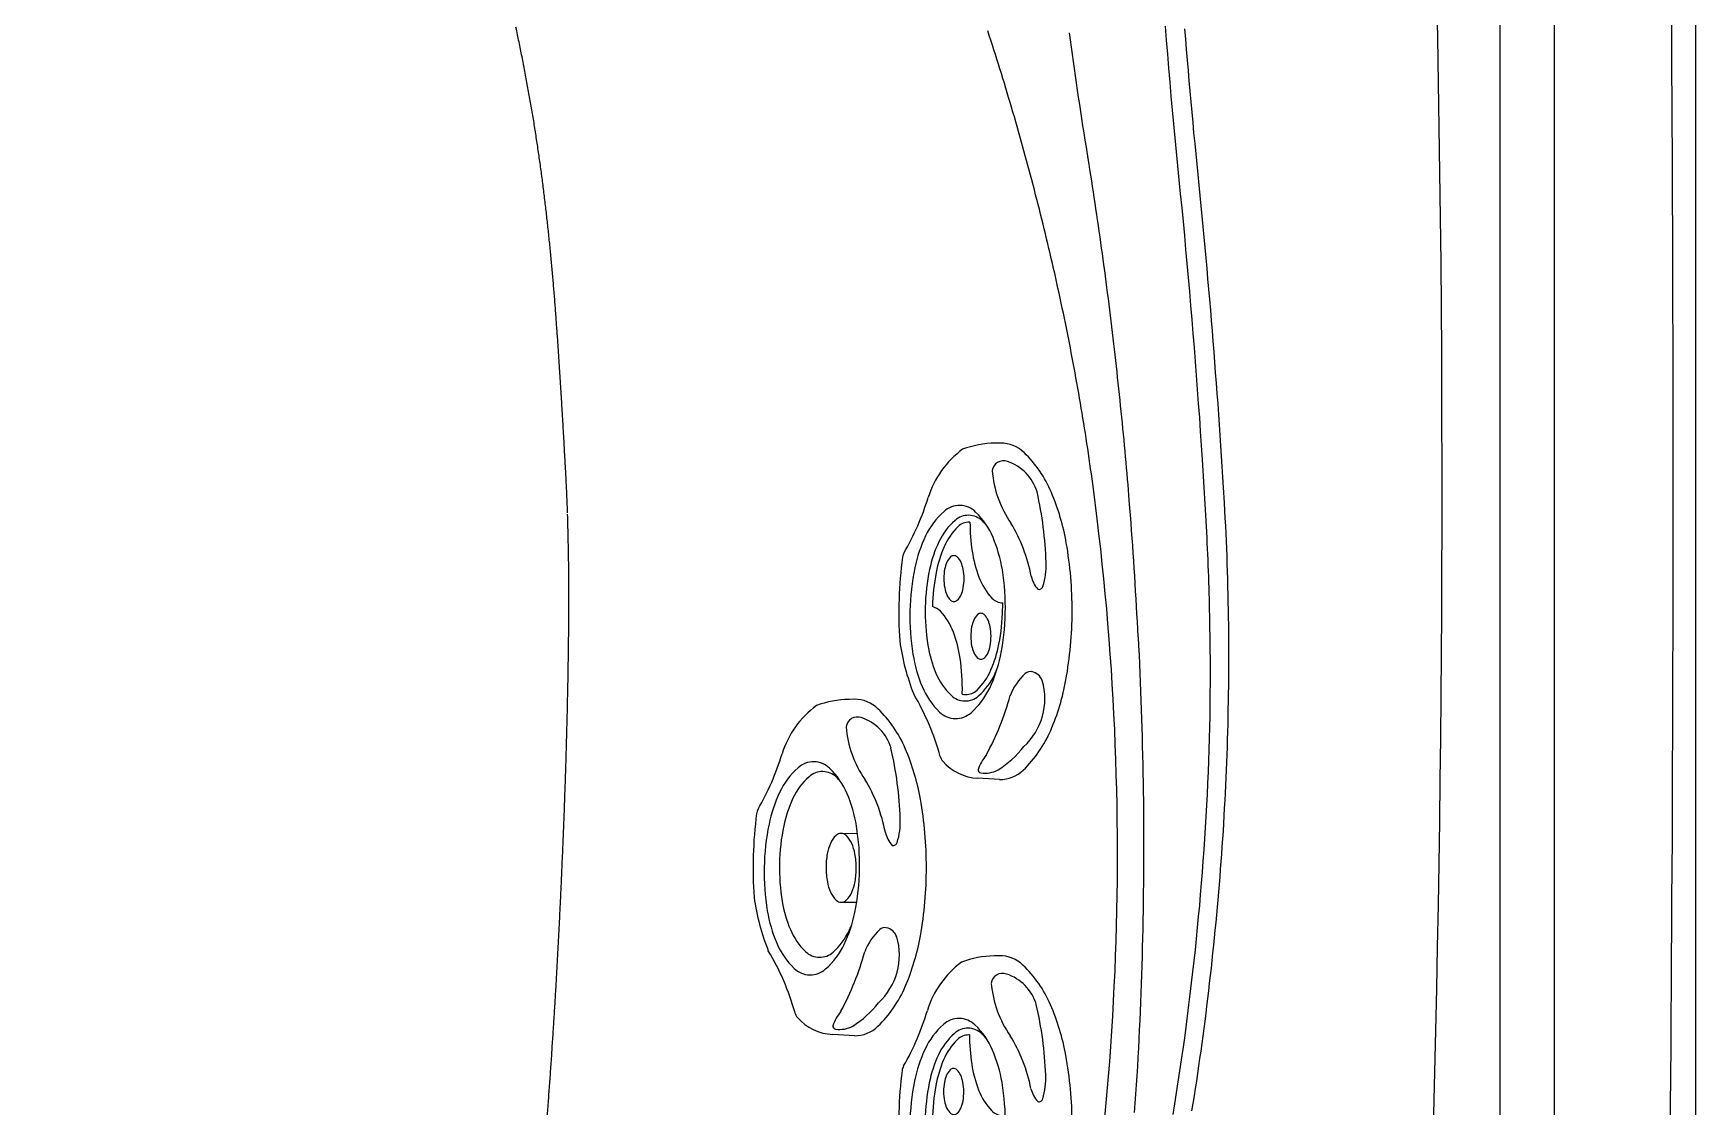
# Model space of a CAD drawing. Extents: x 527 to 614, y 487 to 635.
# Drawn here: x 590.93 to 613.64, y 539.93 to 554.6 of the extents above; entities that cross this region are included whole.
import ezdxf

# ---------------------------------------------------------------- set-up
doc = ezdxf.new("R2010")
doc.units = 0
doc.header["$MEASUREMENT"] = 0
doc.layers.add('1', color=4, linetype='Continuous')
doc.layers.add('SPA', color=2, linetype='Continuous')

# ---------------------------------------------------------------- blocks, each defined once
blk = doc.blocks.new('JET-HSS-Rot')
at = {"layer": '1', "color": 2}
for p, q in [((0.984, 2.3), (1.28, 2.282)), ((0.984, -2.3), (1.056, -2.298))]:
    blk.add_line(p, q, dxfattribs=at)
blk.add_lwpolyline([(0.984, 2.3, 0.194738), (0.662, 2.17, 0.099647), (0.288, 1.626, 0.057272), (0.082, 0.936, 0.043868), (0, 0, 0.043868), (0.082, -0.936, 0.057272), (0.288, -1.626, 0.099647), (0.662, -2.17, 0.194738), (0.984, -2.3, 0.194738)], format="xyb", dxfattribs=at)
blk.add_lwpolyline([(1.536, -1.445, 0.188918), (1.753, -1.364, 0.101146), (2.005, -1.027, 0.059435), (2.15, -0.592, 0.045845), (2.216, -0.001, 0.045845), (2.173, 0.591, 0.059435), (2.045, 1.032, 0.101146), (1.806, 1.379, 0.188918), (1.592, 1.468, 0.188918), (1.376, 1.387, 0.101146), (1.123, 1.05, 0.059435), (0.978, 0.615, 0.045845), (0.913, 0.024, 0.045845), (0.955, -0.568, 0.059435), (1.083, -1.009, 0.101146), (1.322, -1.356, 0.188918)], format="xyb", close=True, dxfattribs=at)
at = {"layer": '1', "color": 3}
for points in [[(1.497, 1.133, 0.05275), (1.452, 1.138, 0.201072), (1.295, 1.077, 0.097869), (1.106, 0.8, 0.054977), (0.998, 0.449, 0.041817), (0.949, -0.03, 0.007193), (0.948, -0.114, 0.054977)], [(1.414, -1.311, 0.188918), (1.603, -1.241, 0.101146), (1.823, -0.947, 0.059435), (1.949, -0.568, 0.045845), (2.007, -0.053, 0.045845), (1.969, 0.464, 0.059435), (1.858, 0.848, 0.101146), (1.65, 1.15, 0.188918), (1.463, 1.227, 0.188918), (1.274, 1.157, 0.101146), (1.055, 0.863, 0.010554), (1.026, 0.798, 0.045845)], [(1.497, 1.133, 0.00103), (1.497, 1.121, 0.041817), (1.528, 0.64, 0.054977), (1.621, 0.285, 0.097869), (1.8, 0.001, 0.146765), (1.909, -0.061, 0.201072)], [(1.399, -1.218, 0.034613), (1.368, -0.82, 0.054977), (1.275, -0.465, 0.097869), (1.096, -0.181, 0.193766), (0.948, -0.114, 0.201072)], [(1.406, -1.218, 0.201072), (1.562, -1.156, 0.097869), (1.752, -0.88, 0.054977), (1.859, -0.529, 0.040785), (1.909, -0.061, 0.041817)], [(1.172, -1.175, 0.021992), (1.228, -1.234, 0.188918), (1.414, -1.311, 0.188918)], [(1.172, -1.175, 0.021992), (1.228, -1.234, 0.188918), (1.414, -1.311, 0.188918)]]:
    blk.add_lwpolyline(points, format="xyb", dxfattribs=at)
for points in [[(1.246, 0.028, 0.191184), (1.292, 0.046, 0.100578), (1.344, 0.121, 0.058587), (1.372, 0.215, 0.045064), (1.383, 0.343, 0.045064), (1.371, 0.471, 0.058587), (1.342, 0.565, 0.100578), (1.289, 0.639, 0.191184), (1.244, 0.657, 0.191184), (1.198, 0.639, 0.100578), (1.146, 0.565, 0.058587), (1.118, 0.47, 0.045064), (1.107, 0.342, 0.045064), (1.119, 0.214, 0.058587), (1.148, 0.12, 0.100578), (1.201, 0.046, 0.191184)], [(1.617, -0.76, 0.191184), (1.662, -0.742, 0.100578), (1.714, -0.668, 0.058587), (1.743, -0.573, 0.045064), (1.754, -0.445, 0.045064), (1.742, -0.317, 0.058587), (1.713, -0.223, 0.100578), (1.66, -0.149, 0.191184), (1.615, -0.131, 0.191184), (1.569, -0.149, 0.100578), (1.517, -0.224, 0.058587), (1.489, -0.318, 0.045064), (1.477, -0.446, 0.045064), (1.49, -0.574, 0.058587), (1.519, -0.668, 0.100578), (1.571, -0.742, 0.191184)]]:
    blk.add_lwpolyline(points, format="xyb", close=True, dxfattribs=at)
at = {"layer": '1'}
blk.add_lwpolyline([(1.399, -1.218, 0.007033), (1.406, -1.218, 0.201072)], format="xyb", dxfattribs=at)
blk.add_lwpolyline([(1.399, -1.218, 0.007033), (1.406, -1.218, 0.201072)], format="xyb", dxfattribs=at)
at = {"layer": '1', "color": 2}
for centre, radius, start, end in [((1.254, 1.613), 0.669, 40.7757, 87.76), ((1.634, 1.941), 0.168, 15.685, 40.7757), ((5.174, 2.935), 3.51, 195.685, 210.8178), ((-0.652, -0.001), 3.033, 7.7761, 22.0333), ((-3.284, 0.004), 5.652, 352.4729, 4.1121), ((5.378, -2.583), 3.559, 149.904, 163.1848), ((2.153, -0.714), 0.168, 329.904, 352.4729), ((0.729, -1.167), 1.301, 306.4998, 342.6906), ((1.026, -0.938), 1.361, 271.2926, 290.5173)]:
    blk.add_arc(centre, radius, start, end, dxfattribs=at)
at = {"layer": '1', "color": 3}
for centre, radius, start, end in [((1.724, 1.025), 1.349, 122.169, 142.4355), ((1.183, 1.847), 0.366, 80.8518, 118.9625), ((0.568, 2.431), 0.76, 322.2664, 339.394), ((1.235, 2.165), 0.0439, 357.8341, 81.7245), ((1.258, 1.195), 0.889, 132.7569, 196.3026), ((4.562, 0.132), 3.857, 151.6164, 164.6623), ((0.095, 1.439), 0.801, 312.5754, 339.0523), ((0.583, 1.008), 0.188, 199.4752, 259.1487), ((0.567, 0.925), 0.103, 259.1487, 312.5754), ((1.287, -0.625), 0.931, 162.2988, 182.6181), ((0.453, -0.355), 0.0541, 73.5871, 165.6626), ((0.16, -0.575), 0.411, 13.2926, 41.4318), ((5.417, -0.499), 5.062, 181.9016, 192.9406), ((2.731, -0.06), 2.211, 190.9737, 211.2098), ((-0.343, -2.033), 1.443, 4.4001, 34.9907), ((1.085, -1.451), 0.629, 196.8623, 251.9047), ((0.943, -1.903), 0.155, 249.9578, 352.6608)]:
    blk.add_arc(centre, radius, start, end, dxfattribs=at)
blk = doc.blocks.new('JET-HSS-Standard')
at = {"layer": '1', "color": 2}
for p, q in [((0.984, 2.3), (1.28, 2.282)), ((1.162, 0.474), (0.952, 0.472)), ((1.166, -0.466), (0.941, -0.471)), ((0.984, -2.3), (1.056, -2.298))]:
    blk.add_line(p, q, dxfattribs=at)
blk.add_lwpolyline([(0.984, 2.3, 0.194738), (0.662, 2.17, 0.099647), (0.288, 1.626, 0.057272), (0.082, 0.936, 0.043868), (0, 0, 0.043868), (0.082, -0.936, 0.057272), (0.288, -1.626, 0.099647), (0.662, -2.17, 0.194738), (0.984, -2.3, 0.194738)], format="xyb", dxfattribs=at)
for points in [[(1.536, -1.445, 0.188918), (1.753, -1.364, 0.101146), (2.005, -1.027, 0.059435), (2.15, -0.592, 0.045845), (2.216, -0.001, 0.045845), (2.173, 0.591, 0.059435), (2.045, 1.032, 0.101146), (1.806, 1.379, 0.188918), (1.592, 1.468, 0.188918), (1.376, 1.387, 0.101146), (1.123, 1.05, 0.059435), (0.978, 0.615, 0.045845), (0.913, 0.024, 0.045845), (0.955, -0.568, 0.059435), (1.083, -1.009, 0.101146), (1.322, -1.356, 0.188918)], [(1.166, -0.466, 0.191184), (1.234, -0.439, 0.100578), (1.312, -0.328, 0.058587), (1.354, -0.186, 0.045064), (1.371, 0.005, 0.045064), (1.353, 0.196, 0.058587), (1.309, 0.337, 0.100578), (1.231, 0.447, 0.191184), (1.162, 0.474, 0.191184), (1.095, 0.447, 0.100578), (1.017, 0.336, 0.058587), (0.974, 0.194, 0.045064), (0.958, 0.003, 0.045064), (0.976, -0.188, 0.058587), (1.019, -0.329, 0.100578), (1.098, -0.44, 0.191184)]]:
    blk.add_lwpolyline(points, format="xyb", close=True, dxfattribs=at)
at = {"layer": '1', "color": 3}
for points in [[(1.414, -1.311, 0.188918), (1.603, -1.241, 0.101146), (1.823, -0.947, 0.059435), (1.949, -0.568, 0.045845), (2.007, -0.053, 0.045845), (1.969, 0.464, 0.059435), (1.858, 0.848, 0.101146), (1.65, 1.15, 0.188918), (1.463, 1.227, 0.188918), (1.274, 1.157, 0.101146), (1.055, 0.863, 0.010554), (1.026, 0.798, 0.045845)], [(1.172, -1.175, 0.021992), (1.228, -1.234, 0.188918), (1.414, -1.311, 0.188918)]]:
    blk.add_lwpolyline(points, format="xyb", dxfattribs=at)
at = {"layer": '1', "color": 2}
for centre, radius, start, end in [((1.254, 1.613), 0.669, 40.7757, 87.76), ((1.634, 1.941), 0.168, 15.685, 40.7757), ((5.174, 2.935), 3.51, 195.685, 210.8178), ((-0.652, -0.001), 3.033, 7.7761, 22.0333), ((-3.284, 0.004), 5.652, 352.4729, 4.1121), ((5.378, -2.583), 3.559, 149.904, 163.1848), ((2.153, -0.714), 0.168, 329.904, 352.4729), ((0.729, -1.167), 1.301, 306.4998, 342.6906), ((1.026, -0.938), 1.361, 271.2926, 290.5173)]:
    blk.add_arc(centre, radius, start, end, dxfattribs=at)
at = {"layer": '1', "color": 3}
for centre, radius, start, end in [((1.724, 1.025), 1.349, 122.169, 142.4355), ((1.183, 1.847), 0.366, 80.8518, 118.9625), ((0.568, 2.431), 0.76, 322.2664, 339.394), ((1.235, 2.165), 0.0439, 357.8341, 81.7245), ((1.258, 1.195), 0.889, 132.7569, 196.3026), ((4.562, 0.132), 3.857, 151.6164, 164.6623), ((0.095, 1.439), 0.801, 312.5754, 339.0523), ((0.583, 1.008), 0.188, 199.4752, 259.1487), ((0.567, 0.925), 0.103, 259.1487, 312.5754), ((1.287, -0.625), 0.931, 162.2988, 182.6181), ((0.453, -0.355), 0.0541, 73.5871, 165.6626), ((0.16, -0.575), 0.411, 13.2926, 41.4318), ((5.417, -0.499), 5.062, 181.9016, 192.9406), ((2.731, -0.06), 2.211, 190.9737, 211.2098), ((-0.343, -2.033), 1.443, 4.4001, 34.9907), ((1.085, -1.451), 0.629, 196.8623, 251.9047), ((0.943, -1.903), 0.155, 249.9578, 352.6608)]:
    blk.add_arc(centre, radius, start, end, dxfattribs=at)
blk = doc.blocks.new('2010VANGUARD')
at = {"layer": '1', "color": 3, "linetype": 'Continuous'}
blk.add_line((84.809, 11.87), (84.809, 74.867), dxfattribs=at)
at = {"layer": '1', "color": 4}
blk.add_lwpolyline([(86.737, 74.737, 0.414214), (74.737, 86.737), (12, 86.737, 0.414214), (0, 74.737), (0, 12, 0.414214), (12, 0), (74.737, 0, 0.414214), (86.737, 12)], format="xyb", close=True, dxfattribs=at)
at = {"layer": '1', "color": 3, "linetype": 'Continuous'}
for points in [[(84.061, 74.869), (84.061, 71.719), (84.061, 68.569), (84.061, 65.419), (84.061, 62.269), (84.061, 59.119), (84.061, 55.969), (84.061, 52.819), (84.061, 49.669), (84.061, 46.519), (84.061, 43.369), (84.061, 40.219), (84.061, 37.069), (84.061, 33.919), (84.061, 30.769), (84.061, 27.619), (84.061, 24.469), (84.061, 21.319), (84.061, 18.169), (84.061, 11.869)], [(86.424, 46.558), (86.423, 46.912), (86.422, 47.266), (86.42, 47.62), (86.419, 47.973), (86.417, 48.327), (86.415, 48.681), (86.413, 49.035), (86.411, 49.389), (86.409, 49.743)], [(79.487, 49.672), (79.503, 49.482), (79.519, 49.291), (79.535, 49.1), (79.551, 48.909), (79.568, 48.719), (79.585, 48.528), (79.603, 48.337), (79.621, 48.146), (79.639, 47.956), (79.658, 47.765), (79.677, 47.574), (79.696, 47.384), (79.715, 47.193), (79.733, 47.002), (79.752, 46.811), (79.769, 46.62), (79.787, 46.429), (79.804, 46.238), (79.821, 46.047), (79.837, 45.856), (79.853, 45.665), (79.869, 45.474), (79.884, 45.282), (79.899, 45.091), (79.914, 44.9), (79.928, 44.708), (79.942, 44.517), (79.956, 44.326), (79.969, 44.134), (79.982, 43.943), (79.995, 43.751), (80.019, 43.368)], [(78.509, 43.348), (78.5, 43.417), (78.49, 43.487), (78.481, 43.556), (78.471, 43.625), (78.461, 43.694), (78.451, 43.764), (78.441, 43.833), (78.431, 43.902), (78.42, 43.971), (78.41, 44.04), (78.399, 44.109), (78.388, 44.178), (78.377, 44.247), (78.366, 44.316), (78.354, 44.385), (78.343, 44.453), (78.331, 44.522), (78.319, 44.591), (78.308, 44.66), (78.296, 44.728), (78.283, 44.797), (78.271, 44.866), (78.259, 44.934), (78.246, 45.003), (78.233, 45.071), (78.22, 45.14), (78.207, 45.208), (78.194, 45.276), (78.181, 45.345), (78.167, 45.413), (78.154, 45.481), (78.14, 45.549), (78.126, 45.617), (78.112, 45.685), (78.098, 45.753), (78.084, 45.821), (78.069, 45.889), (78.055, 45.957), (78.04, 46.025), (78.025, 46.093), (78.011, 46.161), (77.996, 46.228), (77.98, 46.296), (77.965, 46.364), (77.95, 46.431), (77.934, 46.499), (77.918, 46.566), (77.902, 46.633), (77.887, 46.701), (77.87, 46.768), (77.854, 46.835), (77.838, 46.903), (77.821, 46.97), (77.805, 47.037), (77.788, 47.104), (77.771, 47.171), (77.754, 47.238), (77.737, 47.305), (77.72, 47.371), (77.703, 47.438), (77.685, 47.505), (77.668, 47.572), (77.65, 47.638), (77.632, 47.705), (77.614, 47.771), (77.596, 47.838), (77.578, 47.904), (77.56, 47.971), (77.542, 48.037), (77.523, 48.103), (77.504, 48.169), (77.486, 48.235), (77.467, 48.301), (77.448, 48.368), (77.429, 48.433), (77.41, 48.499), (77.39, 48.565), (77.371, 48.631), (77.351, 48.697), (77.332, 48.763), (77.312, 48.828), (77.292, 48.894), (77.272, 48.959), (77.252, 49.025), (77.232, 49.09), (77.211, 49.156), (77.191, 49.221), (77.17, 49.286), (77.15, 49.351), (77.129, 49.416), (77.108, 49.482), (77.087, 49.547), (77.066, 49.612)], [(80.288, 43.368), (80.279, 43.511), (80.27, 43.654), (80.26, 43.797), (80.251, 43.94), (80.241, 44.083), (80.231, 44.225), (80.221, 44.368), (80.211, 44.511), (80.201, 44.654), (80.19, 44.796), (80.179, 44.939), (80.168, 45.082), (80.157, 45.224), (80.146, 45.367), (80.134, 45.509), (80.123, 45.652), (80.111, 45.794), (80.099, 45.937), (80.086, 46.079), (80.074, 46.222), (80.061, 46.364), (80.049, 46.507), (80.036, 46.649), (80.022, 46.792), (80.009, 46.934), (79.995, 47.076), (79.981, 47.219), (79.967, 47.361), (79.953, 47.503), (79.939, 47.646), (79.925, 47.788), (79.911, 47.93), (79.897, 48.072), (79.883, 48.215), (79.87, 48.357), (79.856, 48.499), (79.843, 48.642), (79.831, 48.784), (79.818, 48.926), (79.806, 49.069), (79.794, 49.211), (79.782, 49.353), (79.77, 49.495), (79.758, 49.638)], [(86.424, 40.175), (86.425, 40.387), (86.425, 40.6), (86.426, 40.813), (86.426, 41.026), (86.427, 41.238), (86.427, 41.451), (86.428, 41.664), (86.428, 41.877), (86.428, 42.09), (86.429, 42.302), (86.429, 42.515), (86.429, 42.728), (86.429, 42.941), (86.429, 43.153), (86.429, 43.366), (86.429, 43.579), (86.429, 43.792), (86.429, 44.005), (86.429, 44.217), (86.429, 44.43), (86.428, 44.643), (86.428, 44.856), (86.428, 45.068), (86.427, 45.281), (86.427, 45.494), (86.426, 45.707), (86.426, 45.919), (86.425, 46.132), (86.424, 46.558)], [(78.66, 34.701), (78.68, 34.906), (78.698, 35.112), (78.715, 35.317), (78.731, 35.523), (78.746, 35.729), (78.76, 35.935), (78.772, 36.141), (78.784, 36.347), (78.794, 36.553), (78.804, 36.759), (78.812, 36.966), (78.819, 37.172), (78.825, 37.378), (78.83, 37.585), (78.833, 37.791), (78.836, 37.997), (78.837, 38.204), (78.838, 38.41), (78.837, 38.617), (78.835, 38.823), (78.832, 39.03), (78.828, 39.236), (78.822, 39.443), (78.816, 39.649), (78.808, 39.855), (78.8, 40.061), (78.79, 40.268), (78.779, 40.474), (78.767, 40.68), (78.754, 40.886), (78.739, 41.092), (78.724, 41.297), (78.707, 41.503), (78.69, 41.709), (78.671, 41.914), (78.651, 42.119), (78.63, 42.324), (78.608, 42.53), (78.585, 42.734), (78.561, 42.939), (78.509, 43.348)], [(79.855, 34.847), (79.872, 34.949), (79.889, 35.051), (79.905, 35.153), (79.92, 35.254), (79.935, 35.357), (79.951, 35.461), (79.965, 35.564), (79.98, 35.666), (79.994, 35.769), (80.007, 35.871), (80.021, 35.974), (80.034, 36.076), (80.047, 36.178), (80.06, 36.281), (80.072, 36.385), (80.085, 36.488), (80.097, 36.592), (80.108, 36.696), (80.12, 36.799), (80.131, 36.903), (80.142, 37.007), (80.153, 37.111), (80.164, 37.215), (80.174, 37.319), (80.184, 37.423), (80.194, 37.527), (80.204, 37.63), (80.213, 37.734), (80.222, 37.838), (80.231, 37.942), (80.239, 38.046), (80.247, 38.15), (80.255, 38.254), (80.263, 38.358), (80.27, 38.463), (80.277, 38.567), (80.284, 38.671), (80.29, 38.775), (80.296, 38.879), (80.302, 38.983), (80.308, 39.088), (80.313, 39.192), (80.318, 39.296), (80.323, 39.4), (80.327, 39.505), (80.332, 39.609), (80.335, 39.713), (80.339, 39.818), (80.342, 39.922), (80.345, 40.027), (80.348, 40.131), (80.35, 40.235), (80.352, 40.34), (80.354, 40.444), (80.356, 40.549), (80.357, 40.653), (80.358, 40.758), (80.359, 40.862), (80.359, 40.967), (80.359, 41.071), (80.359, 41.175), (80.358, 41.28), (80.358, 41.384), (80.357, 41.489), (80.355, 41.593), (80.354, 41.698), (80.352, 41.802), (80.349, 41.907), (80.347, 42.011), (80.344, 42.116), (80.341, 42.22), (80.338, 42.324), (80.334, 42.429), (80.33, 42.533), (80.326, 42.638), (80.321, 42.742), (80.316, 42.846), (80.311, 42.951), (80.306, 43.055), (80.3, 43.16), (80.288, 43.368)], [(80.019, 43.368), (80.024, 43.292), (80.028, 43.216), (80.033, 43.14), (80.037, 43.064), (80.041, 42.988), (80.045, 42.912), (80.049, 42.836), (80.053, 42.759), (80.057, 42.683), (80.06, 42.607), (80.064, 42.531), (80.067, 42.455), (80.07, 42.379), (80.073, 42.303), (80.076, 42.227), (80.079, 42.15), (80.081, 42.074), (80.084, 41.998), (80.086, 41.922), (80.088, 41.846), (80.09, 41.77), (80.092, 41.693), (80.094, 41.617), (80.097, 41.465)], [(80.097, 41.465), (80.099, 41.312), (80.101, 41.16), (80.102, 41.007), (80.102, 40.854), (80.102, 40.702), (80.101, 40.549), (80.1, 40.396), (80.098, 40.244), (80.095, 40.091), (80.091, 39.938), (80.087, 39.786), (80.082, 39.633), (80.076, 39.481), (80.069, 39.328), (80.062, 39.176), (80.054, 39.024), (80.045, 38.871), (80.036, 38.719), (80.026, 38.567), (80.016, 38.415), (80.005, 38.263), (79.994, 38.111), (79.982, 37.959), (79.969, 37.807), (79.956, 37.655), (79.942, 37.504), (79.927, 37.352), (79.912, 37.201), (79.897, 37.049), (79.88, 36.898), (79.864, 36.747), (79.846, 36.596), (79.828, 36.445), (79.81, 36.295), (79.791, 36.144), (79.771, 35.994), (79.751, 35.843), (79.73, 35.693), (79.709, 35.543), (79.687, 35.394), (79.664, 35.244), (79.641, 35.095), (79.617, 34.945), (79.593, 34.796)], [(86.39, 34.514), (86.393, 34.918), (86.397, 35.322), (86.4, 35.727), (86.403, 36.131), (86.406, 36.535), (86.408, 36.94), (86.411, 37.344), (86.413, 37.748), (86.416, 38.153), (86.418, 38.557), (86.419, 38.961), (86.421, 39.366), (86.424, 40.175)]]:
    blk.add_lwpolyline(points, dxfattribs=at)
at = {"layer": 'SPA'}
for points in [[(83.034, 55.661), (83.057, 55.047), (83.078, 54.433), (83.099, 53.818), (83.118, 53.204), (83.136, 52.589), (83.153, 51.975), (83.169, 51.36), (83.183, 50.745), (83.197, 50.131), (83.209, 49.516), (83.22, 48.901), (83.23, 48.287), (83.239, 47.672), (83.246, 47.057), (83.253, 46.442), (83.258, 45.827), (83.262, 45.213), (83.265, 44.598), (83.267, 43.368)], [(78.413, 48.019), (78.397, 48.117), (78.382, 48.214), (78.366, 48.312), (78.351, 48.41), (78.336, 48.508), (78.322, 48.605), (78.307, 48.703), (78.293, 48.801), (78.278, 48.899), (78.264, 48.997), (78.251, 49.094), (78.237, 49.192), (78.223, 49.29), (78.21, 49.388), (78.197, 49.486), (78.184, 49.584)], [(78.982, 43.403), (78.975, 43.48), (78.969, 43.558), (78.962, 43.635), (78.955, 43.712), (78.948, 43.79), (78.941, 43.867), (78.934, 43.944), (78.927, 44.022), (78.919, 44.099), (78.912, 44.176), (78.904, 44.254), (78.897, 44.331), (78.889, 44.408), (78.881, 44.485), (78.873, 44.563), (78.865, 44.64), (78.857, 44.717), (78.849, 44.794), (78.84, 44.871), (78.832, 44.948), (78.823, 45.026), (78.815, 45.103), (78.806, 45.18), (78.797, 45.257), (78.788, 45.334), (78.779, 45.411), (78.77, 45.488), (78.761, 45.565), (78.751, 45.642), (78.742, 45.719), (78.732, 45.796), (78.723, 45.873), (78.713, 45.95), (78.703, 46.027), (78.693, 46.104), (78.683, 46.181), (78.673, 46.257), (78.663, 46.334), (78.652, 46.411), (78.642, 46.488), (78.632, 46.565), (78.621, 46.641), (78.61, 46.718), (78.599, 46.795), (78.588, 46.871), (78.577, 46.948), (78.566, 47.025), (78.555, 47.101), (78.544, 47.178), (78.532, 47.255), (78.521, 47.331), (78.509, 47.408), (78.498, 47.484), (78.486, 47.561), (78.474, 47.637), (78.462, 47.714), (78.45, 47.79), (78.438, 47.867), (78.413, 48.019)], [(79.12, 41.329), (79.115, 41.432), (79.109, 41.536), (79.104, 41.64), (79.098, 41.744), (79.092, 41.848), (79.086, 41.952), (79.08, 42.055), (79.073, 42.159), (79.067, 42.263), (79.06, 42.367), (79.053, 42.47), (79.046, 42.574), (79.038, 42.678), (79.031, 42.781), (79.023, 42.885), (79.015, 42.989), (79.007, 43.092), (78.999, 43.196), (78.982, 43.403)], [(83.267, 43.368), (83.267, 42.797), (83.265, 42.226), (83.263, 41.655), (83.259, 41.085), (83.255, 40.514), (83.249, 39.943), (83.243, 39.372), (83.235, 38.801), (83.227, 38.23), (83.217, 37.66), (83.207, 37.089), (83.195, 36.518), (83.182, 35.947), (83.169, 35.377), (83.154, 34.806), (83.139, 34.235), (83.122, 33.665), (83.104, 33.094), (83.066, 31.953)], [(79.12, 41.329), (79.126, 41.204), (79.132, 41.08), (79.138, 40.955), (79.144, 40.83), (79.149, 40.706), (79.154, 40.581), (79.158, 40.456), (79.163, 40.332), (79.167, 40.207), (79.171, 40.082), (79.174, 39.958), (79.177, 39.833), (79.18, 39.708), (79.183, 39.583), (79.185, 39.459), (79.187, 39.334), (79.189, 39.209), (79.191, 39.084), (79.192, 38.959), (79.193, 38.834), (79.193, 38.71), (79.194, 38.585), (79.194, 38.46), (79.194, 38.335), (79.193, 38.21), (79.193, 38.085), (79.192, 37.959), (79.19, 37.834), (79.189, 37.709), (79.187, 37.584), (79.185, 37.459), (79.182, 37.334), (79.179, 37.208), (79.176, 37.083), (79.173, 36.958), (79.17, 36.833), (79.166, 36.707), (79.161, 36.582), (79.157, 36.457), (79.152, 36.331), (79.147, 36.206), (79.141, 36.081), (79.136, 35.955), (79.13, 35.83), (79.123, 35.704), (79.116, 35.579), (79.109, 35.454), (79.101, 35.328), (79.092, 35.203), (79.083, 35.077), (79.074, 34.952), (79.064, 34.827)]]:
    blk.add_lwpolyline(points, dxfattribs=at)
for points in [[(71.326, 43.022), (71.324, 43.074, 0.001449), (71.321, 43.145, 0.001117), (71.318, 43.215, 0.000873), (71.315, 43.29, 0.000667), (71.311, 43.367, 0.000534), (71.307, 43.448, 0.00044), (71.303, 43.532, 0.000369), (71.298, 43.619, 0.000309), (71.293, 43.709, 0.000264), (71.288, 43.8, 0.000226), (71.283, 43.892, 0.000196), (71.278, 43.986, 0.000166), (71.272, 44.079, 0.000149), (71.267, 44.173, 0.00014), (71.262, 44.267, 0.00014), (71.256, 44.36, 0.00015), (71.25, 44.454, 0.000157), (71.245, 44.548, 0.000164), (71.239, 44.641, 0.000169), (71.233, 44.735, 0.000174), (71.227, 44.829, 0.000186), (71.221, 44.922, 0.000208), (71.215, 45.016, 0.000232), (71.209, 45.111, 0.000266), (71.203, 45.205, 0.000295), (71.197, 45.3, 0.000326), (71.19, 45.395, 0.000354), (71.183, 45.49, 0.000385), (71.176, 45.586, 0.000414), (71.169, 45.682, 0.000445), (71.162, 45.778, 0.000473), (71.155, 45.874, 0.000504), (71.147, 45.971, 0.000532), (71.139, 46.068, 0.000564), (71.131, 46.165, 0.000592), (71.122, 46.262, 0.000623), (71.114, 46.36, 0.000651), (71.105, 46.458, 0.000682), (71.095, 46.556, 0.00071), (71.086, 46.655, 0.000741), (71.076, 46.753, 0.000768), (71.066, 46.852, 0.000796), (71.055, 46.952, 0.000815), (71.044, 47.051, 0.000831), (71.033, 47.15, 0.000846), (71.021, 47.25, 0.000863), (71.009, 47.35, 0.000877), (70.996, 47.45, 0.000894), (70.984, 47.55, 0.000909), (70.97, 47.65, 0.000925), (70.957, 47.75, 0.00094), (70.943, 47.85, 0.000957), (70.928, 47.951, 0.000972), (70.914, 48.051, 0.000988), (70.898, 48.152, 0.000996), (70.883, 48.253, 0.001), (70.867, 48.353, 0.001002), (70.85, 48.454, 0.001004), (70.833, 48.554, 0.001006), (70.816, 48.655, 0.001008), (70.798, 48.755, 0.00101), (70.78, 48.856, 0.001012), (70.761, 48.956, 0.001014), (70.742, 49.057, 0.001016), (70.723, 49.157, 0.001018), (70.703, 49.257, 0.00102), (70.683, 49.358, 0.001022), (70.662, 49.458, 0.001024), (70.641, 49.558, 0.001026), (70.62, 49.659, 0.001028)], [(71.049, 34.79, 0.000326), (71.058, 34.905, 0.000323), (71.067, 35.02, 0.000321), (71.075, 35.135, 0.000318), (71.084, 35.25, 0.000316), (71.092, 35.365, 0.000313), (71.1, 35.48, 0.000311), (71.108, 35.595, 0.000308), (71.115, 35.709, 0.000305), (71.123, 35.824, 0.000303), (71.13, 35.938, 0.0003), (71.138, 36.052, 0.000297), (71.145, 36.166, 0.000294), (71.152, 36.28, 0.000292), (71.159, 36.394, 0.000288), (71.166, 36.508, 0.000285), (71.172, 36.621, 0.000281), (71.179, 36.735, 0.000277), (71.185, 36.849, 0.000273), (71.191, 36.962, 0.00027), (71.197, 37.075, 0.000265), (71.203, 37.188, 0.000262), (71.209, 37.301, 0.000257), (71.215, 37.414, 0.000254), (71.22, 37.527, 0.000249), (71.226, 37.64, 0.000246), (71.231, 37.753, 0.000241), (71.236, 37.866, 0.000237), (71.242, 37.978, 0.000233), (71.247, 38.091, 0.000229), (71.251, 38.203, 0.000224), (71.256, 38.315, 0.000223), (71.261, 38.428, 0.000227), (71.266, 38.54, 0.000231), (71.27, 38.653, 0.000238), (71.275, 38.765, 0.000243), (71.279, 38.878, 0.000249), (71.283, 38.99, 0.000254), (71.287, 39.103, 0.00026), (71.291, 39.216, 0.000265), (71.295, 39.328, 0.000271), (71.299, 39.441, 0.000276), (71.302, 39.554, 0.000282), (71.306, 39.667, 0.000287), (71.309, 39.78, 0.000293), (71.312, 39.893, 0.000298), (71.315, 40.006, 0.000304), (71.318, 40.119, 0.000309), (71.321, 40.232, 0.000315), (71.324, 40.346, 0.00032), (71.326, 40.459, 0.000326), (71.328, 40.573, 0.000329), (71.331, 40.686, 0.000332), (71.333, 40.8, 0.000335), (71.335, 40.913, 0.000338), (71.336, 41.027, 0.000339), (71.338, 41.141, 0.000339), (71.339, 41.255, 0.000346), (71.341, 41.369, 0.00036), (71.342, 41.483, 0.000386), (71.343, 41.599, 0.000438), (71.343, 41.716, 0.000684), (71.344, 41.841, 0.001051), (71.343, 41.973, 0.000748), (71.343, 42.094, 0.00005), (71.342, 42.209, 0.001472), (71.34, 42.381, 0.002375), (71.334, 42.653, 0.001005), (71.326, 43.002, 0.001005)]]:
    blk.add_lwpolyline(points, format="xyb", dxfattribs=at)
at = {"layer": '1'}
for name, p, rotation in [('JET-HSS-Rot', (78.218, 41.673), 179.8320088193072), ('JET-HSS-Standard', (76.227, 38.174), 180), ('JET-HSS-Rot', (78.218, 34.673), 180.2434238767827)]:
    blk.add_blockref(name, p, dxfattribs=dict(at, rotation=rotation))

msp = doc.modelspace()

# ---------------------------------------------------------------- block references
at = {"layer": '1'}
msp.add_blockref('2010VANGUARD', (526.9, 505.027), dxfattribs=at)

doc.saveas('drawing.dxf')
